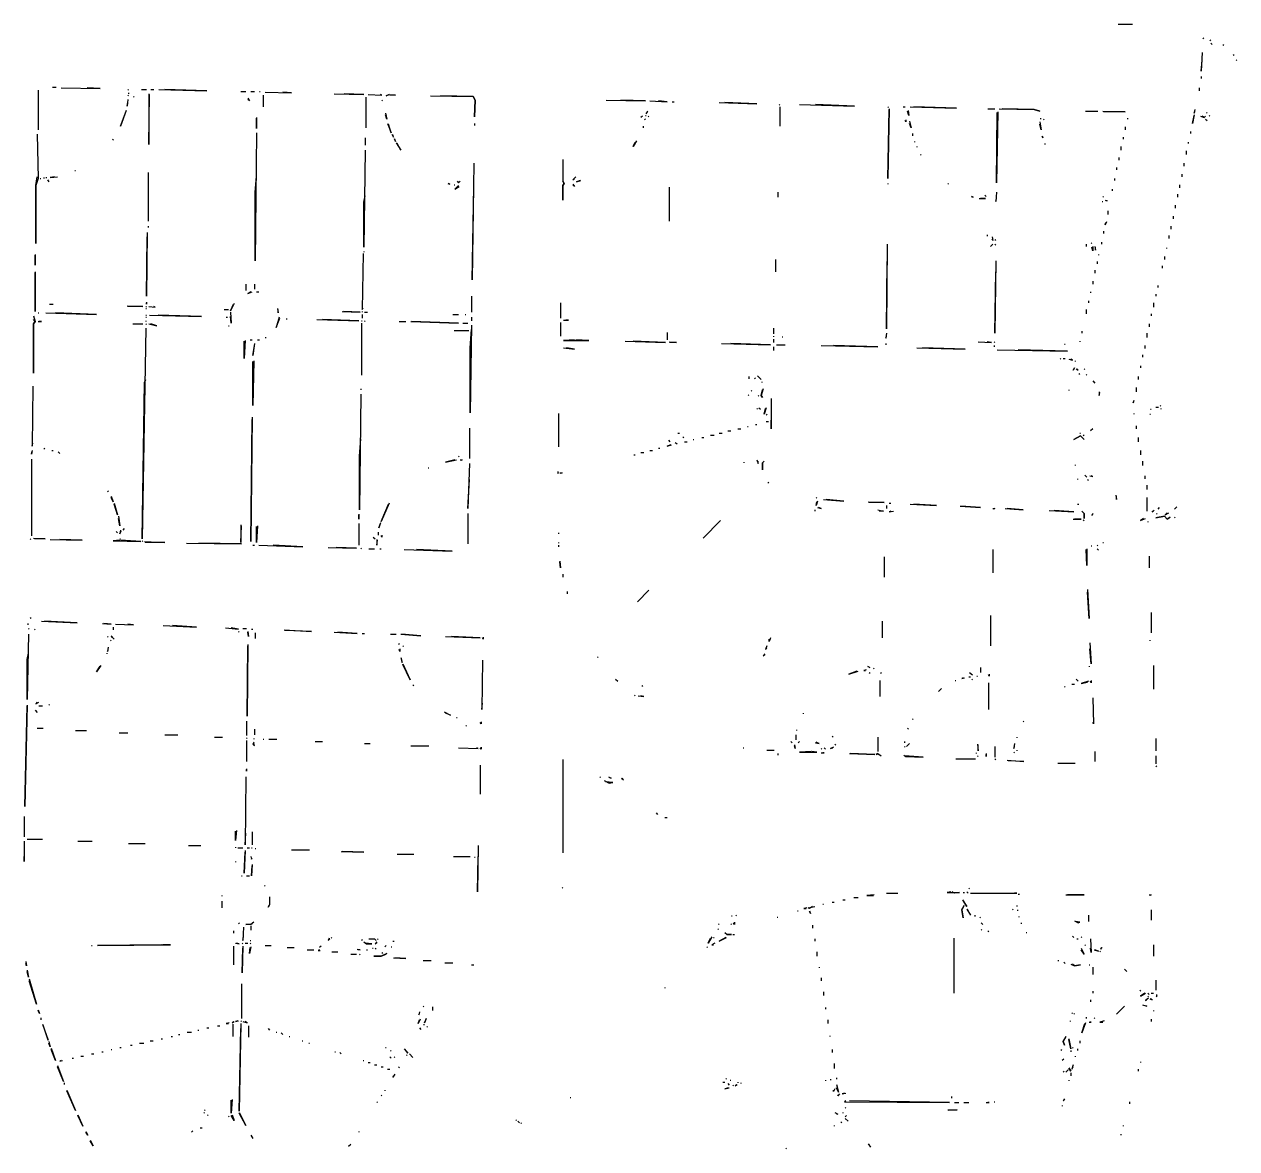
# Model space of a CAD drawing. Extents: x 1 to 1375, y -34 to 889.
# Drawn here: x 364.3 to 643.5, y 341.3 to 600.3 of the extents above; entities that cross this region are included whole.
import ezdxf

# ---------------------------------------------------------------- set-up
doc = ezdxf.new("R2010")
doc.units = 0
doc.layers.add('LINEWORK', color=4, linetype='CONTINUOUS')

msp = doc.modelspace()

# ---------------------------------------------------------------- linework, layer by layer
at = {"layer": 'LINEWORK'}
for points in [[(616.1667, 600.3333), (619.5, 600.3333)], [(635.6667, 597.1667), (635.8333, 597)], [(637.5, 596.6667), (637.3333, 596.5)], [(637.5, 596), (637.8333, 595.6667)], [(640.3333, 595.6667), (640.5, 595.5)], [(635.5, 593.8333), (635.3333, 589.5), (635.5, 592)], [(642.6667, 593.3333), (642.8333, 593.1667)], [(643.3333, 592.1667), (643.5, 592)], [(635.3333, 588.3333), (635.3333, 587.8333)], [(367.5, 585.1667), (367.5, 576)], [(370.8333, 585.8333), (371.6667, 585.8333)], [(372.8333, 585.6667), (381.8333, 585.5), (378.8333, 585.6667)], [(388.1667, 585.3333), (388.3333, 585.1667)], [(388.3333, 584), (388.1667, 583.8333)], [(388.3333, 584.5), (388.3333, 584.3333)], [(389.6667, 583.6667), (389.5, 583.5)], [(391.3333, 585.3333), (392.5, 585.3333)], [(393, 584.3333), (393, 572.6667), (393.1667, 584.1667)], [(393.5, 585.3333), (394.1667, 585.3333)], [(395.3333, 585.3333), (406.3333, 585), (396.6667, 585.3333)], [(414.1667, 584.8333), (415.3333, 584.8333)], [(416.5, 584.8333), (417.3333, 584.8333)], [(418.5, 584.8333), (418.6667, 584.8333)], [(419.3333, 584), (419.3333, 581.3333)], [(419.8333, 584.6667), (425.8333, 584.5), (423.8333, 584.6667)], [(435.6667, 584.3333), (442.5, 584.1667), (438, 584.3333)], [(443, 583.5), (443, 576.5)], [(443.5, 584.1667), (446.6667, 584), (446.3333, 584.1667)], [(448.3333, 584.1667), (447.6667, 583.8333), (448.3333, 584.1667), (449.8333, 584), (448.5, 584)], [(457.8333, 583.8333), (467.6667, 583.6667), (468.1667, 582.8333), (468, 579), (468.1667, 582.8333), (467.6667, 583.6667), (460.1667, 583.8333)], [(634.8333, 585.6667), (634.8333, 585)], [(388.1667, 583), (388, 581.5), (388.1667, 582.3333)], [(415.8333, 583.3333), (416.1667, 582.6667), (415.8333, 583)], [(446.8333, 582.8333), (446.6667, 582.6667)], [(498.3333, 582.8333), (507.3333, 582.6667), (501.6667, 582.8333)], [(508.3333, 582.6667), (512.3333, 582.5), (510.3333, 582.6667)], [(513.5, 582.5), (514, 582.5)], [(524.3333, 582.3333), (533, 582), (525.6667, 582.3333)], [(538.1667, 581.8333), (538.3333, 581.6667)], [(538.3333, 581.3333), (538.3333, 576.8333)], [(542.8333, 581.8333), (555.5, 581.5), (546.5, 581.8333)], [(563.1667, 581.3333), (563.3333, 581.1667)], [(563.5, 580.8333), (563.1667, 564.8333), (563.5, 580.6667)], [(566.6667, 581.3333), (567.1667, 581.3333)], [(568.3333, 581.3333), (579, 581), (569.1667, 581.3333)], [(586.1667, 580.8333), (587.8333, 580.8333)], [(588.8333, 580.8333), (596.8333, 580.6667), (598.1667, 580.3333), (596.8333, 580.6667), (589.5, 580.8333)], [(387.8333, 580.5), (386.5, 576.8333), (387.8333, 580.3333)], [(417.8333, 578.8333), (417.8333, 576.3333), (417.8333, 578.6667)], [(447.5, 579.8333), (447.8333, 578.5), (447.5, 579.5)], [(506.6667, 579.1667), (506.3333, 578.8333)], [(507.3333, 578.5), (507.1667, 578.3333)], [(507.3333, 579.3333), (507.5, 579.3333)], [(507.8333, 580.3333), (507.5, 579.6667), (507.8333, 580.1667)], [(508, 579.1667), (508.1667, 579)], [(567.3333, 578.3333), (567.3333, 577.8333), (567.1667, 578.1667)], [(567.8333, 580.5), (568, 579.3333), (567.6667, 580.3333)], [(568.1667, 578), (568.5, 576.5), (568.1667, 577.5)], [(588.5, 580.1667), (588.1667, 563.8333), (588.3333, 580)], [(598.3333, 578.6667), (598.3333, 578.5)], [(599, 578.5), (599.1667, 578.3333)], [(608.6667, 580.3333), (611.5, 580.3333)], [(612.6667, 580.3333), (617.8333, 580.1667), (612.8333, 580.1667)], [(618.3333, 578.6667), (618.3333, 578.5)], [(633.6667, 579.5), (633.3333, 577.5), (633.6667, 579.3333)], [(633.8333, 580.6667), (633.6667, 579.8333), (633.8333, 580.3333)], [(635.1667, 579.1667), (636, 578.8333), (636.3333, 579.1667), (636, 578.8333), (635.5, 579.1667)], [(636.3333, 578.5), (636.6667, 578.1667)], [(636.6667, 580), (636.5, 579.8333)], [(637.3333, 579.3333), (637.1667, 579.1667)], [(417.8333, 575.3333), (417.5, 545.8333), (417.5, 561.6667), (417.8333, 565.3333)], [(448, 577.5), (448.8333, 575.3333), (448.1667, 577.3333)], [(468, 577.5), (468, 577)], [(506.8333, 576.8333), (506.8333, 576.5)], [(568.8333, 575.1667), (568.8333, 574.6667)], [(598.1667, 577.8333), (598.5, 576), (598.1667, 577.3333)], [(617.8333, 576.6667), (617.8333, 576)], [(632.8333, 575.6667), (632.8333, 575.1667)], [(367.3333, 575), (367.5, 564.8333), (367, 563.1667), (367, 549.8333), (367, 563.1667), (367.3333, 565.1667)], [(384.8333, 573.8333), (384.6667, 573.6667)], [(442.8333, 574.1667), (442.8333, 572.5)], [(449, 575), (449.3333, 574.3333), (449.1667, 574.8333)], [(449.5, 574), (449.8333, 573.3333), (449.6667, 573.8333)], [(450, 573), (451, 571.3333), (450.1667, 572.8333)], [(505.3333, 573.5), (504.5, 572.1667), (505, 573.1667)], [(569.3333, 573.3333), (569.3333, 573.1667)], [(598.6667, 574.6667), (598.8333, 574.1667), (598.6667, 574.5)], [(599.3333, 572.8333), (599.3333, 572.6667)], [(617.3333, 574.3333), (617.3333, 573.8333)], [(632.3333, 573.1667), (632.3333, 572.8333)], [(442.8333, 571.3333), (442.5, 549), (442.5, 559.3333), (442.8333, 560.8333)], [(569.8333, 572.1667), (569.8333, 572)], [(570.6667, 570.3333), (570.8333, 570.1667)], [(616.3333, 569.6667), (616.3333, 569)], [(616.8333, 572.1667), (616.8333, 571.3333)], [(631.8333, 571.1667), (631.8333, 570.3333)], [(467.8333, 568.3333), (467.5, 541.5), (467.8333, 563)], [(488.3333, 569.1667), (488.3333, 564.1667), (488.6667, 563.6667), (488.3333, 563.1667), (488.3333, 559.8333), (488.3333, 563.1667), (488.6667, 563.6667), (488.3333, 564.1667)], [(615.8333, 567.3333), (615.8333, 566.8333)], [(631.3333, 568.3333), (631.3333, 567.6667)], [(368, 564.8333), (368.1667, 564.8333)], [(368.8333, 565), (368.8333, 564.8333)], [(369.3333, 565), (369.5, 565)], [(369.6667, 564.5), (370, 564), (369.8333, 564.3333)], [(371.3333, 565.1667), (370.3333, 565), (372, 565.1667)], [(376, 566.6667), (376.1667, 566.6667)], [(392.8333, 566.1667), (392.8333, 555)], [(464, 564.1667), (464.3333, 563.8333), (464.6667, 564.1667), (464.3333, 563.8333)], [(491.3333, 565.1667), (490.6667, 564.5), (491, 564.8333)], [(492.3333, 564.3333), (491.5, 564), (492.5, 564.3333)], [(615.3333, 564.8333), (615.3333, 564.3333)], [(630.8333, 565.8333), (630.8333, 565.1667)], [(461.8333, 563.6667), (462.3333, 563.5), (462, 563.6667)], [(463.3333, 563.3333), (463.5, 563.3333)], [(464.3333, 563.1667), (463.5, 562.3333), (464.5, 563)], [(490.6667, 563.5), (491, 563), (490.6667, 563.3333)], [(512.8333, 562.8333), (512.8333, 555)], [(537.8333, 561.6667), (537.8333, 560.5)], [(563.1667, 563.6667), (563.1667, 563.5)], [(577, 563.6667), (577.1667, 563.5)], [(588.1667, 561.6667), (588, 559.5), (588.1667, 560.1667)], [(614.8333, 562.3333), (614.8333, 562)], [(629.8333, 561.1667), (629.8333, 560.5)], [(630.3333, 563.3333), (630.3333, 562.6667)], [(582.3333, 560.6667), (582.8333, 560.5), (582.5, 560.6667)], [(584.1667, 560.1667), (585.6667, 560.1667), (584.5, 560.1667)], [(585.5, 561), (585.8333, 560.6667)], [(612.5, 559.5), (612.6667, 559.5)], [(612.6667, 560.6667), (612.8333, 560.5)], [(613.1667, 559.8333), (613.6667, 559.6667), (613.3333, 559.6667)], [(629.3333, 558.6667), (629.3333, 558)], [(613.8333, 557.3333), (613.8333, 556.5)], [(628.8333, 556.1667), (628.8333, 555.5)], [(392.8333, 553.8333), (392.8333, 553.5)], [(613.5, 554.8333), (613.1667, 554.1667), (613.3333, 554.6667)], [(628.3333, 553.8333), (628.3333, 553.1667)], [(392.6667, 552.3333), (392.5, 537.6667), (392.6667, 551.3333)], [(586, 551.8333), (586, 551.5)], [(587.1667, 551.3333), (587.3333, 550.5), (587.1667, 550.8333)], [(588, 550.6667), (587.8333, 550.5)], [(610, 550), (610.1667, 549.8333)], [(612.3333, 550.1667), (612.3333, 549.6667)], [(612.8333, 552.6667), (612.8333, 552.1667)], [(627.8333, 551.6667), (627.8333, 551)], [(366.8333, 547.3333), (366.8333, 544.8333), (366.8333, 547.1667)], [(442.3333, 547.5), (442.1667, 534.6667), (442.3333, 535)], [(442.5, 548), (442.5, 547.8333)], [(563, 549.6667), (562.8333, 530.1667), (563, 545.6667)], [(587.3333, 549.6667), (586.8333, 549.1667)], [(587.8333, 549.6667), (588, 549.5)], [(608.8333, 549.6667), (608.8333, 549.1667)], [(610.3333, 549.1667), (610.3333, 548.1667), (610.1667, 549)], [(610.8333, 549.1667), (611, 548.3333), (611, 549)], [(611.6667, 547.3333), (611.6667, 547.1667)], [(627.3333, 548.8333), (627.3333, 548.6667)], [(537.3333, 546.1667), (537.3333, 543.3333)], [(588, 545.8333), (587.8333, 529.1667), (588, 543.3333)], [(611.3333, 545.6667), (611.3333, 545.1667)], [(626.3333, 544.6667), (626.3333, 544.1667)], [(626.8333, 546.8333), (626.8333, 546.1667)], [(366.8333, 543.3333), (366.8333, 534.1667), (366.8333, 543.1667)], [(610.8333, 543.6667), (610.8333, 543)], [(415.3333, 540.5), (415.3333, 539)], [(417.3333, 540.5), (417.3333, 539.3333)], [(610.3333, 541.1667), (610.3333, 540.5)], [(625.3333, 540.1667), (625.3333, 539.6667)], [(392.5, 536.3333), (392.5, 535.8333), (392.5, 536.1667)], [(416.5, 538.6667), (415.8333, 538.3333), (416.8333, 538.6667)], [(417.8333, 538.6667), (418.3333, 538.6667)], [(467.3333, 537.6667), (467.3333, 534)], [(487.8333, 536.1667), (487.8333, 532.6667)], [(609.3333, 536.6667), (609.3333, 536.1667)], [(609.8333, 538.6667), (609.8333, 538.5)], [(624.3333, 536.1667), (624.3333, 535.1667)], [(624.8333, 538.1667), (624.8333, 537.6667)], [(367.5, 533.8333), (367.6667, 533.8333)], [(369.3333, 533.8333), (381, 533.5), (371.5, 533.8333)], [(370.1667, 535.8333), (371, 535.8333)], [(388, 535.5), (391.6667, 535.3333), (388.1667, 535.3333)], [(392.3333, 535.3333), (392.5, 535.1667)], [(392.3333, 534.8333), (392.5, 534.8333)], [(392.3333, 533.3333), (392.5, 533.3333)], [(393, 535.3333), (394.5, 535.1667), (394.1667, 535.3333)], [(393.1667, 533.3333), (405.1667, 533), (395.1667, 533.3333)], [(410.3333, 534.6667), (411.3333, 534.6667)], [(412.6667, 536), (411.8333, 534.3333), (412.5, 535.8333)], [(411.8333, 534), (412, 531.5), (411.8333, 533)], [(422.6667, 534.8333), (422.8333, 533.8333), (422.8333, 534.6667)], [(437.5, 534.1667), (441.6667, 534), (437.8333, 534.1667)], [(442.1667, 534.1667), (442.1667, 534)], [(442.1667, 533.5), (442.1667, 532.6667)], [(442.6667, 534), (443.3333, 534)], [(463, 533.5), (464.3333, 533.5)], [(465.8333, 533.5), (466, 533.5)], [(608.8333, 534.6667), (608.8333, 533.6667)], [(623.8333, 533.6667), (623.8333, 533.1667)], [(366.5, 533.1667), (366.8333, 531.8333), (366.5, 531.3333), (366.5, 520), (366.5, 531.3333), (366.8333, 531.8333), (366.5, 532.3333)], [(367.5, 531.8333), (368.3333, 531.8333), (367.6667, 531.8333)], [(389.3333, 531.3333), (391.6667, 531.3333)], [(392.3333, 532.8333), (392.5, 532.8333)], [(392.3333, 532), (392.3333, 531.8333)], [(392.3333, 531.3333), (392.5, 531.1667)], [(393, 531.3333), (394.8333, 530.8333), (393.5, 531.3333)], [(410.8333, 532.8333), (411.1667, 532.8333)], [(411.3333, 530.8333), (411.5, 530.8333)], [(423, 532.8333), (422.3333, 530.5), (423.1667, 532.6667)], [(424.6667, 532.5), (424.8333, 532.5)], [(431.6667, 532.3333), (441.3333, 532), (433, 532.3333)], [(442, 532), (442.1667, 532)], [(442, 531.5), (442, 519.5)], [(442.8333, 532), (442.6667, 531.8333)], [(450.6667, 531.8333), (452.1667, 531.8333)], [(453.3333, 531.8333), (464.3333, 531.5), (453.5, 531.8333)], [(465.3333, 531.5), (466.5, 531.5)], [(467.3333, 531), (467, 510.8333), (467, 525.8333), (467.3333, 530)], [(467.3333, 532.8333), (467.3333, 532)], [(487.8333, 531.6667), (487.8333, 528.5)], [(488.5, 532.1667), (489.6667, 532.1667), (489, 532.1667)], [(623.3333, 531.3333), (623.3333, 530.6667)], [(392.3333, 530.3333), (391.5, 481.8333), (392, 517.8333), (392.3333, 518.5)], [(416.3333, 527.6667), (416.8333, 527.6667)], [(418, 527.6667), (418.5, 527.6667)], [(419.8333, 528.1667), (420, 528.1667)], [(463.3333, 529.8333), (466.6667, 529.8333)], [(491, 527.6667), (488.5, 527.5), (494.3333, 527.5), (491.3333, 527.6667)], [(512.3333, 529.3333), (512.3333, 527.6667)], [(536.8333, 530.3333), (536.8333, 529)], [(536.8333, 528.5), (536.8333, 528.3333)], [(536.8333, 527.8333), (536.8333, 527)], [(538.8333, 528.3333), (539, 528.3333)], [(562.8333, 529.1667), (562.6667, 528), (562.8333, 528.5)], [(607.8333, 529.6667), (607.8333, 529.1667)], [(622.8333, 529.1667), (622.8333, 528.1667)], [(415.1667, 527.5), (415, 523.3333), (415, 527.3333)], [(417.3333, 526.8333), (417, 524), (417.3333, 526.3333)], [(488.5, 525.8333), (491, 525.5), (489.1667, 525.8333)], [(502.6667, 527.3333), (512, 527), (504.5, 527.3333)], [(512.8333, 527.1667), (514.5, 527), (513, 527)], [(524.8333, 526.8333), (536.1667, 526.5), (527, 526.8333)], [(536.8333, 526), (536.8333, 525.1667)], [(537.5, 526.5), (539.5, 526.5)], [(547.8333, 526.3333), (560.8333, 526), (550.6667, 526.3333)], [(562.6667, 526.8333), (562.6667, 526.5)], [(569.8333, 525.8333), (581, 525.5), (571.1667, 525.8333)], [(584, 527.1667), (587, 527), (586, 527.1667)], [(587.6667, 527.1667), (587.8333, 527)], [(587.6667, 526.3333), (587.6667, 526)], [(588.3333, 525.3333), (604.5, 525), (593.1667, 525.3333)], [(603.8333, 526.6667), (604, 526.6667)], [(607.3333, 527.3333), (607.3333, 527.1667)], [(622.3333, 526.3333), (622.3333, 525.6667)], [(417.1667, 522.8333), (417, 512.5), (417, 522.6667)], [(602.8333, 523.3333), (603, 523.1667)], [(603.5, 523.3333), (604, 523.3333)], [(604.8333, 523.1667), (605.6667, 523), (605.3333, 523.1667)], [(606.3333, 522.8333), (606.3333, 522.6667)], [(621.8333, 524.1667), (621.8333, 523.6667)], [(533.1667, 519.3333), (534, 518.5)], [(606.1667, 521.1667), (605.8333, 520.6667), (606, 521)], [(606.5, 521), (607, 520.6667), (606.6667, 521)], [(607.3333, 519.8333), (607.1667, 519.6667)], [(608.3333, 521), (608.5, 520.8333)], [(608.8333, 519.6667), (609, 519.5)], [(621.3333, 521.6667), (621.3333, 521.1667)], [(366.3333, 517), (366.1667, 503.1667), (366.3333, 503.8333)], [(531.1667, 519.1667), (531.1667, 518.6667)], [(532.6667, 518.8333), (532.5, 518.6667)], [(534.1667, 518), (534.1667, 517.8333)], [(610.3333, 518.1667), (610.8333, 517.6667)], [(620.3333, 516.6667), (620.3333, 515.6667)], [(620.8333, 519.1667), (620.8333, 518.5)], [(441.8333, 515.1667), (441.5, 488.5), (441.5, 500.8333), (441.8333, 504.8333)], [(441.8333, 516.3333), (441.8333, 516.1667)], [(531.1667, 515), (531, 514.8333)], [(531.8333, 516), (531.6667, 515.8333)], [(533.3333, 514.8333), (533.5, 514.6667)], [(534.5, 516.3333), (534, 514.8333), (534.3333, 514.3333), (534, 514.8333), (534.3333, 516.1667)], [(536.3333, 514.1667), (536.3333, 507.1667), (536.3333, 509.1667)], [(604.8333, 516.1667), (604.8333, 516)], [(611.8333, 515.6667), (611.8333, 514.8333), (612, 515.5)], [(533.1667, 511.8333), (533, 511.6667)], [(533.5, 512), (533.8333, 511.6667)], [(535.1667, 512), (534.6667, 510.5), (535, 511.8333)], [(619.8333, 513.6667), (619.6667, 513.1667), (619.8333, 513.5)], [(623.6667, 511.6667), (623.8333, 511.6667)], [(624.8333, 512.1667), (625.5, 512.1667)], [(626, 512.5), (625.8333, 512.3333)], [(626, 511.8333), (626, 511.6667)], [(416.8333, 509.8333), (416.5, 481.1667), (416.8333, 509.3333)], [(487.3333, 510.6667), (487.3333, 503)], [(532.6667, 508.1667), (533, 508.1667)], [(535.1667, 510.5), (535.3333, 510.3333)], [(535.1667, 508.8333), (535.6667, 508.8333)], [(619.8333, 510.6667), (619.8333, 510.5)], [(623.5, 510.5), (623.6667, 510.5)], [(466.8333, 507.3333), (466.8333, 500.3333)], [(514.8333, 506.1667), (515.1667, 506.1667)], [(516, 505.3333), (516.1667, 505.1667)], [(522.3333, 505.6667), (523.1667, 505.6667)], [(524.3333, 506.1667), (525, 506.1667)], [(526.3333, 506.6667), (527, 506.6667)], [(528.6667, 507.1667), (529.3333, 507.1667)], [(530.8333, 507.6667), (531, 507.6667)], [(607.5, 505.5), (606, 504.6667), (607.5, 505.5), (608.3333, 504.6667)], [(607.3333, 506.1667), (607.5, 506.1667)], [(608.3333, 505.6667), (608.1667, 505.5)], [(610.3333, 507.1667), (609.8333, 506.6667)], [(620.3333, 507.8333), (620.3333, 507.1667)], [(368.8333, 502.6667), (369, 502.5)], [(510.3333, 502.6667), (510.6667, 502.6667)], [(513.1667, 503.5), (512.3333, 503.1667), (513.3333, 503.5)], [(512.6667, 504.5), (513, 504.1667)], [(514.1667, 504), (514.6667, 503.6667), (514.3333, 503.8333)], [(516.3333, 504.1667), (517, 504.1667)], [(518.3333, 504.6667), (518.5, 504.6667)], [(520.3333, 505.1667), (520.8333, 505.1667)], [(620.8333, 505.1667), (620.8333, 504.1667)], [(366.1667, 502.1667), (366, 501.3333), (366.1667, 502)], [(366, 500.1667), (366, 482.5)], [(370.6667, 502.1667), (371, 502.1667)], [(372.1667, 501.8333), (372.5, 501.5)], [(463.5, 500), (461.3333, 499.5), (463.8333, 500)], [(464.3333, 500.8333), (464.5, 500.6667)], [(464.6667, 500), (465.1667, 500), (464.8333, 499.8333)], [(504.6667, 501.1667), (505, 501.1667)], [(506.3333, 501.6667), (507, 501.6667)], [(508.3333, 502.1667), (509, 502.1667)], [(533, 500), (533.3333, 499.1667), (533.3333, 499.6667)], [(621.3333, 502.1667), (621.3333, 501.1667)], [(457.3333, 498.1667), (457.5, 498.1667)], [(466.8333, 499.1667), (466.5, 488.8333), (466.8333, 495.5)], [(487.1667, 497.3333), (487.1667, 496.8333), (487.3333, 497.1667)], [(487.6667, 497), (488.1667, 497), (487.8333, 496.8333)], [(530, 499.5), (530, 499.3333)], [(534.6667, 499.6667), (534.3333, 499.3333), (534.3333, 497.6667), (534.3333, 499.3333)], [(606.3333, 498.8333), (606.3333, 498.6667)], [(621.8333, 499.6667), (621.8333, 498.6667)], [(535.5, 494.8333), (535.6667, 494.6667)], [(606.8333, 495.6667), (606.8333, 495.5)], [(608.5, 496.5), (609, 496)], [(609.1667, 495.5), (609.3333, 495.3333)], [(609.6667, 496.3333), (610.3333, 496.1667), (610, 496.3333)], [(622.3333, 496.3333), (622.3333, 495.6667)], [(622.8333, 494.1667), (622.8333, 493.1667)], [(383.5, 492.8333), (383.6667, 492.6667)], [(384.3333, 491.6667), (384.8333, 490.3333), (384.3333, 491.3333)], [(615.6667, 491.8333), (615.8333, 490.8333), (615.8333, 491.6667)], [(385, 490), (385.8333, 487.3333), (385, 489.8333)], [(448.3333, 490), (446.5, 485.8333), (448.1667, 489.8333)], [(546.6667, 491.3333), (546.8333, 491.1667)], [(547, 490.5), (546.6667, 489.5), (546.8333, 490.3333)], [(547, 489), (547.8333, 488.8333), (547.1667, 489)], [(548.3333, 490.8333), (553, 490.5), (549, 490.8333)], [(558.6667, 490.3333), (562.3333, 490.1667), (558.8333, 490.1667)], [(562.8333, 489.5), (562.8333, 488.8333)], [(563.5, 490), (563.8333, 490)], [(568.3333, 489.8333), (574.3333, 489.5), (569.1667, 489.8333)], [(579.8333, 489.3333), (584.5, 489), (580, 489.3333)], [(587.3333, 488.8333), (587.8333, 488.8333), (587.5, 488.6667)], [(590.1667, 488.8333), (594.3333, 488.5), (590.6667, 488.8333)], [(606.8333, 489.8333), (607.1667, 489.8333)], [(622.8333, 491.3333), (622.8333, 488.1667)], [(625.6667, 489), (625.3333, 488.6667)], [(629.6667, 489.1667), (629.1667, 488.6667)], [(386, 487), (386.3333, 484.8333), (386, 486.5)], [(441.3333, 487.5), (441.3333, 486.3333), (441.3333, 487.3333)], [(466.5, 487.6667), (466.5, 480.6667)], [(524.6667, 486), (520.6667, 482)], [(546.3333, 488.5), (546.3333, 488.1667)], [(560.8333, 488.5), (562.1667, 488.1667), (561.1667, 488.1667)], [(563.8333, 488.1667), (563.5, 488), (564.5, 488.1667)], [(600.3333, 488.3333), (606, 488), (601.5, 488.3333)], [(605.8333, 486.3333), (607.6667, 486.3333), (606.1667, 486.3333)], [(607.8333, 488.1667), (608.3333, 487.6667), (608.3333, 486.5), (608.3333, 487.6667)], [(608.1667, 486.1667), (608.3333, 486)], [(610.3333, 487.6667), (610.1667, 487.1667), (610.3333, 487.5)], [(622, 486.5), (621.3333, 486), (622.5, 486.5)], [(623, 485.8333), (623, 485.6667)], [(624.5, 488.3333), (624, 488), (624.3333, 488.1667)], [(626.8333, 487), (624.8333, 486.6667), (626.8333, 487), (627.5, 486.3333), (628.1667, 486.8333), (627.5, 486.3333)], [(625.1667, 487.6667), (625, 487.5)], [(627.5, 487.8333), (627, 487.3333), (627.8333, 487.8333)], [(629.1667, 486.8333), (629.3333, 486.6667)], [(385.5, 483.5), (385.8333, 483.1667)], [(386.5, 483.8333), (386.3333, 483), (386.6667, 483.6667)], [(387.3333, 484.1667), (387, 483.8333)], [(414.1667, 485), (414.1667, 481), (414.3333, 484.8333)], [(418, 484.8333), (417.8333, 481), (417.8333, 484.6667)], [(441.3333, 485.3333), (441.3333, 480.3333)], [(445.8333, 483.3333), (445.8333, 482.6667)], [(446.3333, 485.5), (446, 484.3333), (446.3333, 485.3333)], [(487.3333, 483.1667), (487.3333, 483)], [(365.8333, 481.8333), (365.6667, 481.6667)], [(366.5, 482), (369.1667, 481.8333), (366.6667, 481.8333)], [(370.3333, 481.6667), (377.6667, 481.5), (372.5, 481.6667)], [(386.3333, 481.5), (384.8333, 481.3333), (391.1667, 481.1667), (386.5, 481.5)], [(386.3333, 481.8333), (386.5, 481.8333)], [(391.5, 481.3333), (391.6667, 481.1667)], [(392, 481.1667), (396.6667, 481), (392.1667, 481)], [(401.6667, 480.8333), (414.3333, 480.6667), (404.5, 480.8333)], [(417, 480.3333), (417.3333, 480.3333)], [(418.3333, 480.3333), (428.5, 480), (421.6667, 480.3333)], [(444.6667, 482.1667), (445.1667, 481.8333), (444.8333, 482)], [(445.5, 481.6667), (445.5, 480.3333), (445.6667, 481.5)], [(446.6667, 482.6667), (446.6667, 482.1667), (446.5, 482.5)], [(487.3333, 481), (487.3333, 480.8333)], [(487.3333, 480.3333), (487.3333, 480)], [(611.5, 480.3333), (611.3333, 480.1667)], [(612.6667, 481), (612.8333, 481)], [(434.3333, 479.8333), (440.8333, 479.6667), (436.1667, 479.8333)], [(441.8333, 479.6667), (442, 479.5)], [(443.6667, 479.5), (445, 479.5)], [(446.1667, 479.5), (446.5, 479.5)], [(451.8333, 479.3333), (462.8333, 479), (454.6667, 479.3333)], [(562.3333, 477.6667), (562.3333, 473)], [(587.3333, 479.3333), (587.3333, 474)], [(609, 479.5), (609, 475.6667), (608.8333, 479.3333)], [(610, 480.1667), (610.1667, 480.1667)], [(611.3333, 479.5), (611.6667, 479.1667)], [(623.3333, 477.8333), (623.3333, 475.1667)], [(487.6667, 476.6667), (487.8333, 475.1667), (487.6667, 476.5)], [(488.3333, 473.6667), (488.3333, 473)], [(489.3333, 469.6667), (489.3333, 469.1667)], [(508.1667, 470), (505.5, 467.3333)], [(609.1667, 470.1667), (609.5, 463.5), (609.1667, 469.5)], [(365.6667, 463.6667), (365.8333, 463.5)], [(586.8333, 464.1667), (586.8333, 457.1667)], [(623.8333, 464.8333), (623.8333, 460.1667)], [(365.1667, 462.3333), (365.1667, 462)], [(365.3333, 461.1667), (365.5, 461)], [(366.6667, 461), (366.8333, 460.8333)], [(368.3333, 462.8333), (376.5, 462.5), (369, 462.8333)], [(382.3333, 462.3333), (384.3333, 462.1667), (382.6667, 462.3333)], [(384.8333, 461.5), (384.8333, 460.8333)], [(385.3333, 462.1667), (389.5, 462), (388.1667, 462.1667)], [(396.3333, 461.8333), (404, 461.5), (398.5, 461.8333)], [(410.6667, 461.3333), (413.6667, 461), (412, 461.3333)], [(414.6667, 461.1667), (415.5, 461.1667)], [(416.6667, 461), (417, 461)], [(424.1667, 460.8333), (430.5, 460.5), (424.3333, 460.6667)], [(561.8333, 462.8333), (561.8333, 459)], [(365.3333, 459.8333), (365, 444.8333), (365, 454), (365.3333, 455.5)], [(383.6667, 459.3333), (383.5, 459.1667)], [(384.3333, 458.5), (384.1667, 458.3333)], [(384.3333, 459.5), (385, 458.6667), (384.3333, 459.3333)], [(413.6667, 460.5), (413.8333, 460.3333)], [(415.8333, 460.5), (416, 459.3333), (415.8333, 460.3333)], [(417.5, 460.1667), (417.5, 458.8333)], [(435.6667, 460.3333), (441, 460), (436.5, 460.3333)], [(442.1667, 460), (442.6667, 460)], [(448.6667, 459.8333), (450, 459.8333)], [(451, 459.8333), (455.6667, 459.5), (451.1667, 459.8333)], [(461.3333, 459.3333), (469.3333, 459), (462.6667, 459.3333)], [(470, 459.1667), (470, 458.6667), (469.8333, 459)], [(536.1667, 459), (535.8333, 458.1667), (535.8333, 458.6667)], [(623.5, 458.5), (623.5, 458.3333)], [(383.3333, 455.5), (383.3333, 455.3333)], [(383.6667, 456.8333), (383.5, 455.8333), (383.6667, 456.1667)], [(415.8333, 457.5), (415.6667, 441), (415.8333, 457.1667)], [(450.5, 457.6667), (450.6667, 457.5)], [(450.8333, 456.5), (450.8333, 455.8333), (450.6667, 456.3333)], [(451.6667, 457.1667), (451.5, 457)], [(534.8333, 455.3333), (534.5, 454.8333), (534.8333, 455.1667)], [(535.3333, 457.1667), (535, 456.3333), (535.3333, 456.6667)], [(609.6667, 457.8333), (610, 453), (609.6667, 456.5)], [(382, 452.6667), (381, 451.1667), (381.8333, 452.5)], [(451, 454.5), (451.3333, 453.3333), (451.1667, 454.3333)], [(451.5, 453), (453.1667, 449.3333), (451.5, 452.8333)], [(469.8333, 453.8333), (469.6667, 442.5), (469.8333, 444)], [(496.3333, 454.6667), (496.5, 454.5)], [(558.5, 452.5), (559, 452.1667), (558.6667, 452.3333)], [(609.5, 452.5), (609.5, 452.3333)], [(624.3333, 452.6667), (624.3333, 447.1667)], [(500.5, 449.5), (501, 449)], [(556, 451.3333), (554.1667, 450.6667), (556.3333, 451.3333)], [(558.1667, 451.6667), (557.6667, 451.5), (558, 451.5)], [(559, 451), (558.8333, 450.8333)], [(560, 452), (559.8333, 451.8333)], [(561.5, 451), (561.6667, 450.8333)], [(580.5, 449.8333), (580.1667, 449.6667), (580.8333, 449.8333)], [(581.8333, 450), (582.1667, 450)], [(582, 451), (582.6667, 450.5), (582.3333, 450.6667)], [(582.6667, 449.5), (582.5, 449.3333)], [(583.6667, 450.1667), (583.8333, 450.1667)], [(584.5, 452.1667), (584.5, 451)], [(586.5, 450.6667), (586.5, 450.1667), (586.3333, 450.5)], [(606.5, 449.5), (607, 449)], [(453.8333, 448.1667), (454, 448)], [(506.5, 448), (506.6667, 447.8333)], [(561.3333, 449.1667), (561.3333, 445.5)], [(575.5, 447.3333), (574.8333, 446.6667)], [(578.6667, 449.1667), (578.8333, 449.1667)], [(586.3333, 448.6667), (586.3333, 442.5)], [(604, 447.8333), (603.8333, 447.6667)], [(605.5, 448.3333), (606.1667, 448.3333)], [(609.3333, 449), (607.6667, 448.5), (609.1667, 448.8333)], [(610, 449.1667), (610, 448.6667), (609.8333, 449)], [(367.3333, 444.1667), (367, 443.8333), (367.6667, 444.1667)], [(504.8333, 445.8333), (505, 445.6667)], [(505.6667, 445.6667), (507, 445.5), (506.3333, 445.6667)], [(610.3333, 445.1667), (610.5, 439.1667), (610.3333, 439.5)], [(365, 443.5), (364.5, 420.1667), (365, 443.3333)], [(366.8333, 442.3333), (367.3333, 441.8333)], [(367.6667, 443.3333), (368.5, 443.3333)], [(370.1667, 443.6667), (370, 443.5)], [(461, 442), (462.5, 441.1667), (461.3333, 441.6667)], [(543.6667, 441.6667), (543.6667, 441.5)], [(415.5, 439.8333), (415.5, 436.5)], [(463.8333, 440.6667), (464, 440.6667)], [(466.1667, 438.8333), (466, 438.6667)], [(469.5, 439.6667), (469.5, 439.1667), (469.3333, 439.5)], [(569, 440.3333), (568.8333, 440.1667)], [(594.5, 439.8333), (594.3333, 439.6667)], [(367.3333, 438.1667), (368.6667, 438.1667)], [(376.1667, 437.6667), (378.6667, 437.6667)], [(386.1667, 437.1667), (388.1667, 437.1667)], [(396.6667, 436.6667), (399.6667, 436.6667)], [(408.1667, 436.1667), (410, 436.1667)], [(415.5, 436), (415.6667, 435.8333)], [(417.1667, 435.8333), (417.1667, 435.6667)], [(417.3333, 438), (417.3333, 436.6667)], [(419.3333, 435.6667), (419.5, 435.6667)], [(420.6667, 435.6667), (422.5, 435.6667)], [(542, 436.6667), (542, 435.5)], [(542.1667, 437.8333), (542.1667, 437.6667)], [(550.5, 436.3333), (550.3333, 436.1667)], [(560.8333, 436.1667), (560.8333, 432.8333)], [(567.8333, 438.1667), (567.6667, 438)], [(592.8333, 436.1667), (592.8333, 436)], [(624.8333, 435.8333), (624.8333, 433)], [(415.5, 435.3333), (415.5, 430.5)], [(417.1667, 435), (417, 434.5), (417.3333, 434.1667), (417.1667, 434.6667)], [(431.3333, 435.1667), (433, 435.1667)], [(442.6667, 434.6667), (444, 434.6667)], [(453.3333, 434.1667), (457.5, 434.1667)], [(464.3333, 433.6667), (468.8333, 433.5), (468.5, 433.6667)], [(469.5, 433.8333), (469.5, 433.3333), (469.3333, 433.6667)], [(529.8333, 433.6667), (530, 433.6667)], [(535.3333, 433.1667), (537, 433.1667)], [(540.8333, 435.1667), (541.1667, 434.8333)], [(541.6667, 434.3333), (541.8333, 433.5), (541.6667, 434.1667)], [(542.8333, 435.1667), (542.5, 434.8333)], [(545.5, 432.8333), (542.8333, 432.6667), (546.8333, 432.6667), (545.6667, 432.8333)], [(546.8333, 435), (546.5, 434.8333), (547.3333, 434.6667), (547, 434.8333)], [(548, 433.5), (547.8333, 433.3333)], [(548.5, 433.6667), (548.8333, 433.3333)], [(550.6667, 433.8333), (550, 433.5), (550.5, 433.6667)], [(551, 434.5), (551.1667, 434.3333)], [(567, 435.1667), (567, 434.8333)], [(567, 434), (567.1667, 433.8333)], [(568.1667, 434.6667), (567.5, 434)], [(583.8333, 434.5), (584, 433), (584, 434.3333)], [(587.8333, 434), (587.8333, 431.5)], [(592.3333, 434.6667), (592.1667, 433.5), (592.3333, 434.1667)], [(592.8333, 433.1667), (592.8333, 433)], [(610.8333, 432.8333), (610.8333, 430.5)], [(488.3333, 431), (488.3333, 409.5)], [(537.8333, 432.3333), (537.8333, 432)], [(547.8333, 432.5), (548.5, 432.5), (548.1667, 432.5)], [(554.3333, 432.3333), (560.1667, 432.1667), (554.5, 432.3333)], [(560.8333, 432.3333), (560.5, 432.1667), (560.8333, 432.3333), (561.6667, 431.8333), (561, 432.1667)], [(566.8333, 432), (567.3333, 431.6667), (571.3333, 431.5), (567, 431.8333)], [(578.8333, 431.1667), (583.3333, 431.1667)], [(583.5, 432.5), (583.5, 432.3333)], [(584, 431.8333), (583.8333, 431.6667)], [(585.8333, 432.3333), (585.8333, 431.6667), (585.8333, 432.1667)], [(587.8333, 431.1667), (588, 431)], [(590.6667, 430.8333), (594.5, 430.5), (590.8333, 430.6667)], [(592.3333, 432.6667), (592.1667, 432.5)], [(602.3333, 430.1667), (606.3333, 430.1667)], [(624.8333, 431.8333), (624.8333, 430)], [(415.5, 428.8333), (415.5, 428.3333), (415.5, 428.6667)], [(469.3333, 429.6667), (469.3333, 423)], [(624.8333, 429.5), (625, 429.3333)], [(415.3333, 427), (415.1667, 411.3333), (415.3333, 414)], [(496.8333, 427), (497, 426.8333)], [(497.8333, 426.1667), (499, 425.5), (499.8333, 425.6667), (498.1667, 425.8333)], [(498.8333, 427), (499.5, 426.6667), (499.1667, 426.6667)], [(501.8333, 426.6667), (502.3333, 426.3333), (502, 426.6667)], [(364.3333, 417.8333), (364.3333, 413.1667)], [(509.8333, 418.6667), (510.1667, 418.3333)], [(511.8333, 417.6667), (512.3333, 417.6667)], [(413.1667, 414.6667), (413, 412.3333), (413, 414.5)], [(416.8333, 414.3333), (416.8333, 411.3333)], [(364.3333, 412.1667), (364.3333, 407.5), (364.3333, 408.6667)], [(365, 412.6667), (368.5, 412.6667)], [(376.6667, 412.1667), (380, 412.1667)], [(388.3333, 411.6667), (392.1667, 411.6667)], [(402.1667, 411.1667), (405, 411.1667)], [(413, 410.8333), (413, 410.6667)], [(413.5, 410.6667), (414.6667, 410.6667)], [(415.6667, 410.6667), (416.1667, 410.6667)], [(416.6667, 410.6667), (416.8333, 410.6667)], [(417.5, 410.5), (417.6667, 410.5)], [(468.8333, 411.1667), (468.6667, 400.5), (468.8333, 408.6667)], [(415.1667, 410), (415, 404.8333), (415.1667, 409.6667)], [(416.5, 408.6667), (416.6667, 408), (416.8333, 408.3333)], [(425.8333, 410.1667), (430, 410.1667)], [(437.3333, 409.8333), (442.5, 409.6667), (437.5, 409.8333)], [(450.1667, 409.1667), (454, 409.1667)], [(463.1667, 408.6667), (467, 408.6667)], [(468, 408.5), (468.1667, 408.5)], [(413, 407.5), (413, 407.3333)], [(416.8333, 406.8333), (416.6667, 404.1667), (416.8333, 406.5)], [(414.3333, 404.1667), (414.5, 404.1667)], [(415.5, 404.1667), (416.1667, 404.1667)], [(409.8333, 399.6667), (409.8333, 399.5)], [(419.6667, 402), (419.8333, 401.8333)], [(420.8333, 399.3333), (420.8333, 397.5), (420.5, 397), (420.8333, 397.5)], [(488.1667, 401.5), (488.3333, 401.3333)], [(560, 399.8333), (558.3333, 399.6667), (559.8333, 399.6667)], [(562.8333, 400.1667), (565.5, 400.1667)], [(577.6667, 400.5), (576.8333, 400.3333), (579.6667, 400.3333), (578.5, 400.1667), (578, 400.5)], [(580.5, 400.3333), (580.8333, 400.3333)], [(581.3333, 400.5), (581.6667, 400.1667)], [(582, 401.3333), (581.8333, 401.1667)], [(582.1667, 400.1667), (592.8333, 400.1667), (592.3333, 400.1667)], [(593.1667, 400), (593.5, 400)], [(604.1667, 399.8333), (608.3333, 399.8333), (604.5, 399.8333)], [(623.3333, 399.8333), (623.8333, 399.8333), (623.5, 399.6667)], [(409.8333, 398.3333), (409.8333, 396.8333)], [(544.5, 396.8333), (543.8333, 396.6667), (544.3333, 396.6667)], [(545.8333, 397.1667), (545.1667, 396.6667), (544.8333, 396.8333), (546.3333, 397.1667)], [(548.1667, 397.6667), (548.3333, 397.6667)], [(550.3333, 398.1667), (550.8333, 398.1667)], [(552.8333, 398.6667), (553.3333, 398.6667)], [(555.3333, 399.1667), (556.3333, 399.1667)], [(580.6667, 397.3333), (580.1667, 396.3333), (580.5, 394.5), (580.1667, 396.3333), (580.6667, 397.1667)], [(580.3333, 398.6667), (581.3333, 397.1667), (580.5, 398.5)], [(581.3333, 396.5), (582.1667, 395.1667), (581.5, 396.5)], [(592, 396.5), (591.8333, 396.3333)], [(592.8333, 397.3333), (592.8333, 397.1667)], [(527.1667, 395), (527.3333, 395)], [(528.3333, 395.1667), (528.1667, 395)], [(537.6667, 394.6667), (537.8333, 394.6667)], [(542.3333, 396.1667), (542.5, 396.1667)], [(545.1667, 396.1667), (545.3333, 395.5), (545.1667, 396)], [(583.1667, 395.1667), (583.1667, 394.8333)], [(584.3333, 394.6667), (584.5, 394.5)], [(593, 396.3333), (593, 396.1667)], [(593.3333, 394.8333), (593.3333, 394.6667)], [(606.1667, 393.8333), (607, 393.3333), (607.3333, 393.5), (606.3333, 393.6667)], [(609.3333, 395.1667), (609.3333, 393.6667)], [(623.8333, 396.3333), (623.8333, 394)], [(412.5, 391.5), (412.5, 391)], [(413.6667, 393.3333), (413.8333, 393.1667)], [(414.8333, 392.3333), (414.6667, 389.3333), (414.8333, 390.1667)], [(417.1667, 393.5), (416.5, 393), (415.3333, 393), (416.8333, 393.1667)], [(416.5, 392.6667), (416.5, 391.6667)], [(524, 392), (524.1667, 391.8333)], [(524.3333, 393.1667), (524.1667, 393)], [(525.6667, 391.1667), (526.1667, 390.6667), (527.1667, 390.6667), (526.1667, 390.6667)], [(527.1667, 393.1667), (527, 393)], [(527.8333, 393.5), (527.8333, 393), (527.6667, 393.3333)], [(545.8333, 392.8333), (545.8333, 392.1667)], [(584.6667, 393.3333), (585, 393)], [(584.8333, 391.8333), (584.6667, 391.6667)], [(586.3333, 391.5), (586.1667, 391.3333)], [(593.8333, 393.3333), (593.8333, 393.1667)], [(595, 391.1667), (595.1667, 391.1667)], [(379.8333, 388.1667), (380, 388.1667)], [(396, 388.3333), (381.1667, 388.1667), (398, 388.3333), (396.1667, 388.3333)], [(413, 388.6667), (413.8333, 388.5), (413.1667, 388.6667)], [(414.6667, 388.6667), (414.5, 388.5)], [(415.1667, 388.6667), (415.8333, 388.6667)], [(416.3333, 389.3333), (416.5, 389.3333)], [(416.3333, 388.6667), (416.5, 388.5)], [(419.8333, 388.1667), (421.1667, 388.1667)], [(434.5, 389.8333), (434.3333, 389.3333), (434.6667, 389.6667)], [(435.1667, 390), (435, 389.8333)], [(442, 389.5), (442.1667, 389.3333)], [(442.5, 389), (443.1667, 388.5), (444.3333, 388.5), (442.8333, 388.6667)], [(443.6667, 389.6667), (445, 389.6667), (445.3333, 389.3333), (445, 389.6667)], [(445.5, 389), (445.1667, 388.5), (445.5, 388.8333)], [(445.8333, 389.6667), (445.6667, 389.5)], [(447.6667, 388.1667), (447.3333, 387.8333)], [(449.1667, 389.1667), (449.5, 389.1667)], [(522.6667, 390.1667), (521.8333, 388.6667), (522.3333, 389.8333)], [(523.3333, 388.6667), (522.6667, 388.3333), (523, 388.3333)], [(523, 390), (523.1667, 390)], [(525.8333, 390), (524.3333, 389.1667), (526, 390)], [(527.5, 390.6667), (527.8333, 390.6667)], [(546.3333, 389.6667), (546.3333, 389.1667)], [(578.3333, 389.8333), (578.3333, 377.1667)], [(605.6667, 390.3333), (606, 390)], [(606.6667, 389.6667), (607, 389.6667)], [(607.8333, 390.1667), (607.6667, 390)], [(608.5, 388.3333), (608.6667, 388.1667)], [(609.8333, 389.6667), (610, 386.5), (609.8333, 387.5)], [(624.3333, 388.3333), (624.3333, 385.6667)], [(412.5, 388), (412.5, 383.6667)], [(414.6667, 388), (414.5, 381.8333), (414.6667, 387.5)], [(416.5, 387.8333), (416.1667, 386.3333), (416.3333, 387.6667)], [(424.8333, 387.6667), (426.5, 387.6667)], [(429.5, 387.1667), (431, 387.1667)], [(432.3333, 387.1667), (432, 387), (432.5, 387)], [(432.6667, 388), (432.3333, 387.6667)], [(435.1667, 386.6667), (436.5, 386.6667)], [(439.5, 386.1667), (440.8333, 386.1667)], [(441, 387.3333), (441.6667, 387.1667), (441.1667, 387.1667)], [(441.5, 386.1667), (441.6667, 386)], [(443.1667, 387.1667), (443.3333, 387.1667)], [(444.5, 387.5), (444.6667, 387.5)], [(447.8333, 386.3333), (446.5, 385.6667), (444.8333, 385.6667), (446.5, 385.6667), (447.6667, 386.1667)], [(445.1667, 387.5), (445.3333, 387.3333)], [(446.6667, 386.5), (446.8333, 386.3333)], [(448.8333, 387.8333), (449, 387.8333)], [(449.3333, 385.3333), (452.1667, 385.1667), (449.6667, 385.3333)], [(521.6667, 387.8333), (521.5, 387.6667)], [(546.8333, 386.6667), (546.8333, 385.6667)], [(607.6667, 387.5), (608.3333, 386.1667), (607.6667, 387.1667)], [(610.6667, 387.1667), (611.6667, 386.8333), (610.8333, 387.1667)], [(612, 386.8333), (612.1667, 386.6667)], [(612.3333, 387.6667), (612.1667, 387.3333), (612.5, 387.6667)], [(364.6667, 384.5), (364.8333, 383.5), (364.6667, 384)], [(365, 382.5), (365.3333, 380.8333), (365, 382.1667)], [(456.1667, 384.6667), (458, 384.6667)], [(461.1667, 384.1667), (463, 384.1667)], [(467.3333, 383.6667), (467.8333, 383.6667)], [(547.3333, 383.1667), (547.3333, 383)], [(602.3333, 384.6667), (602.5, 384.6667)], [(603.6667, 384.3333), (604, 384)], [(605.3333, 383.8333), (606.1667, 383.5), (607.5, 383.6667), (606.1667, 383.5), (605.6667, 383.8333)], [(609.5, 383.6667), (609.6667, 383.6667)], [(610.3333, 383.1667), (610.3333, 381.5)], [(617.6667, 382.6667), (618.1667, 382.1667)], [(365.5, 380.5), (367.1667, 374.6667), (365.5, 380)], [(547.8333, 380.6667), (547.8333, 380)], [(624.8333, 380.1667), (624.8333, 377.8333)], [(414.3333, 379.3333), (414.3333, 371.3333)], [(511.8333, 378.5), (511.8333, 378.3333)], [(548.3333, 377.5), (548.3333, 376.6667)], [(610.3333, 377.6667), (610.3333, 377.1667)], [(621.3333, 377.8333), (621.1667, 377.6667)], [(622.3333, 377.1667), (621.3333, 376.5), (622.5, 377.1667)], [(623, 377.1667), (623.3333, 376.8333)], [(623.8333, 377.1667), (624.3333, 377.1667)], [(456.3333, 374.1667), (456.1667, 374)], [(609.8333, 375.6667), (609.8333, 375.1667)], [(617.6667, 374.1667), (615.8333, 372.3333), (617.5, 374)], [(621.8333, 374.5), (622.8333, 374.1667), (622, 374.3333)], [(623.1667, 376), (622.5, 375.5), (622.8333, 375.6667)], [(623.1667, 376.5), (623, 376.3333)], [(623.5, 375.8333), (624, 375.6667), (623.6667, 375.8333)], [(625, 376.8333), (625, 376.3333), (625.1667, 376.6667)], [(367.5, 373.3333), (367.8333, 372.5), (367.5, 373.1667)], [(368.1667, 371.5), (368.1667, 371)], [(455.3333, 372.8333), (455.1667, 372.1667), (455.3333, 372.5)], [(456.8333, 371.3333), (456.5, 370.3333), (456.8333, 371.1667)], [(458.3333, 374), (458.3333, 373.1667)], [(548.8333, 373.8333), (548.8333, 373.5)], [(605.5, 372.6667), (605.6667, 372.5)], [(606.1667, 372.5), (606, 372.3333)], [(608.8333, 371.6667), (608.8333, 371.3333)], [(610.8333, 371.5), (610.6667, 371.3333)], [(624.3333, 373.1667), (624.3333, 373)], [(368.5, 370), (369.8333, 366.3333), (368.6667, 369.8333)], [(404.3333, 368.6667), (404.5, 368.6667)], [(406.3333, 369.1667), (406.8333, 369.1667)], [(408.8333, 369.6667), (409.3333, 369.6667)], [(411.5, 370.3333), (410.8333, 370.1667), (411.3333, 370.1667)], [(412.5, 370.6667), (412.1667, 370.3333), (412.6667, 370.6667)], [(412.3333, 370), (412.3333, 367.1667)], [(413.5, 370.8333), (413, 370.6667), (413.6667, 370.8333)], [(414.1667, 370.1667), (413.8333, 350), (414.1667, 369)], [(414.3333, 370.8333), (414.1667, 370.6667)], [(414.6667, 370.6667), (415.6667, 370.3333), (415.1667, 370.6667)], [(416, 369.6667), (416, 367)], [(420.5, 369), (420.8333, 368.6667)], [(455.5, 371.1667), (455, 370.1667), (455.3333, 371)], [(455.3333, 369.1667), (455.6667, 368.8333)], [(456.3333, 370), (456.3333, 369.8333)], [(457.1667, 369.5), (457, 369.3333)], [(549.3333, 371), (549.3333, 370.1667)], [(605.1667, 370.8333), (605.1667, 370.6667)], [(608.6667, 370.3333), (607.8333, 368), (608.5, 370.1667)], [(609.5, 370.5), (610, 370.5), (609.6667, 370.5)], [(613, 370.8333), (612, 370.5), (612.6667, 370.5)], [(623.8333, 371.1667), (623.8333, 370.6667)], [(370, 366), (370.3333, 364.8333), (370, 365.6667)], [(393.3333, 366.1667), (394, 366.1667)], [(395.8333, 366.6667), (396.1667, 366.6667)], [(398.1667, 367.1667), (398.5, 367.1667)], [(399.8333, 367.6667), (400.1667, 367.6667)], [(401.8333, 368.1667), (402.8333, 368.1667)], [(422.3333, 368.1667), (422.5, 368.1667)], [(423.5, 368), (423.8333, 367.6667)], [(425.3333, 367.1667), (425.5, 367.1667)], [(428.3333, 366.1667), (428.5, 366.1667)], [(549.8333, 367.3333), (549.8333, 367.1667)], [(604.1667, 367.1667), (603.5, 366), (603.8333, 365.1667), (603.5, 366), (604.1667, 367)], [(604.8333, 366.6667), (605.3333, 364.3333), (604.8333, 366.5)], [(607.3333, 366.1667), (607.3333, 365.6667)], [(370.5, 364.5), (371.5, 361.6667), (370.5, 364.1667)], [(379.8333, 363.1667), (380.3333, 363.1667)], [(382.1667, 363.6667), (382.5, 363.6667)], [(384.3333, 364.1667), (384.5, 364.1667)], [(386.3333, 364.6667), (386.6667, 364.6667)], [(388.8333, 365.1667), (389.1667, 365.1667)], [(390.8333, 365.6667), (391.8333, 365.6667)], [(429.8333, 365.6667), (430, 365.6667)], [(435.8333, 363.6667), (436, 363.6667)], [(437, 363.5), (437.3333, 363.1667)], [(447.5, 364.6667), (447.6667, 364.6667)], [(448.6667, 364), (448.8333, 363.8333)], [(451.8333, 364.3333), (452.6667, 363.3333), (452, 364.1667)], [(452.5, 363), (452.3333, 362.8333)], [(453, 363.1667), (453.8333, 362.3333)], [(550.3333, 364.1667), (550.3333, 363.5)], [(603.1667, 364.1667), (603, 364)], [(605.3333, 364), (605.3333, 363.6667)], [(605.8333, 364.6667), (605.6667, 364.5)], [(606.8333, 364.3333), (606.8333, 364)], [(372, 360.5), (373.3333, 356.8333), (372, 360.1667)], [(372.8333, 361.6667), (372.5, 361.5), (373.1667, 361.6667)], [(375.3333, 362.1667), (375.6667, 362.1667)], [(377.3333, 362.6667), (378, 362.6667)], [(442.3333, 361.6667), (442.5, 361.6667)], [(443.5, 361.1667), (444, 361.1667)], [(445, 360.6667), (445.5, 360.6667)], [(446.5, 360.1667), (447, 360.1667)], [(448.5, 362.5), (448.8333, 362.1667)], [(449.6667, 362.5), (449.5, 362.3333)], [(450.6667, 360.1667), (450.5, 360)], [(550.8333, 361), (550.8333, 359.8333)], [(603.6667, 362), (603.3333, 361.6667)], [(605.8333, 360.6667), (605.5, 359.6667), (605.8333, 360.1667)], [(606.3333, 362.6667), (606.3333, 362.5)], [(621.3333, 361.3333), (621.3333, 361.1667)], [(448, 359.6667), (448.5, 359.6667)], [(449.6667, 358.5), (449.1667, 357.8333), (449.3333, 358.1667)], [(525.8333, 357.5), (526, 357.3333)], [(551.3333, 357.6667), (551.3333, 357.3333)], [(603.5, 359.1667), (603.6667, 359)], [(604.6667, 359.5), (604.1667, 359)], [(604.8333, 360), (605.3333, 359.1667), (604.8333, 359.8333)], [(605.3333, 358.8333), (605.3333, 358.1667)], [(620.8333, 359.6667), (620.8333, 359.1667)], [(373.5, 356.5), (373.5, 356.1667)], [(374.1667, 354.8333), (376.1667, 350.1667), (374.1667, 354.6667)], [(447.3333, 354.8333), (447.3333, 354.6667)], [(525.1667, 356.6667), (525.6667, 356.6667)], [(526.5, 355.3333), (525.6667, 355.1667), (526.6667, 355.3333)], [(526.3333, 356.3333), (526.6667, 356)], [(526.8333, 357.1667), (527, 357.1667)], [(527.6667, 356), (527.5, 355.8333)], [(528.3333, 356.1667), (528, 355.8333), (528.5, 356.1667)], [(528.6667, 356.6667), (528.6667, 356.5)], [(529.3333, 356.5), (529.3333, 356.3333)], [(548.8333, 357.1667), (548.8333, 357)], [(550, 357.3333), (550, 357.1667)], [(551, 355.1667), (550.6667, 354.5), (550.6667, 354.8333)], [(551.3333, 356.1667), (551.8333, 354.3333), (551.3333, 355.3333)], [(604.8333, 357.1667), (604.8333, 357)], [(412.1667, 352.6667), (412, 349.5), (412, 352.5)], [(445.6667, 352.1667), (445.5, 352)], [(446.6667, 353.6667), (446.5, 353.5)], [(490, 353.1667), (490.1667, 353.1667)], [(552, 354), (551.6667, 353.5), (551.8333, 353.8333)], [(553.1667, 354.1667), (552.6667, 354), (553.5, 354.1667)], [(553.5, 352.3333), (553.1667, 352.1667), (577.3333, 352), (554.3333, 352.3333)], [(577.8333, 353.3333), (577.8333, 353)], [(578.5, 352), (579.5, 352)], [(580.6667, 352), (581.8333, 352)], [(585.8333, 352), (586.5, 352), (586.1667, 352)], [(587.6667, 352.1667), (587.8333, 352.1667)], [(603.8333, 352.8333), (603.5, 352.3333), (603.8333, 352.6667)], [(618.8333, 352.1667), (618.8333, 351.6667)], [(376.6667, 349.1667), (377.8333, 346.5), (376.6667, 349)], [(405.8333, 349.6667), (405.6667, 349.5)], [(405.8333, 350.3333), (406, 350.1667)], [(406.6667, 349.1667), (406.5, 349)], [(412.1667, 349.1667), (412.6667, 347.8333), (412, 349)], [(413.8333, 349.6667), (415.3333, 346.6667), (413.8333, 349.5)], [(551, 349.6667), (551.6667, 349.3333), (551.3333, 349.3333)], [(552.8333, 349.6667), (552.8333, 349.5)], [(553.5, 350.8333), (553.3333, 350.6667)], [(553.6667, 349), (553.3333, 348.6667)], [(577, 350.3333), (579.1667, 350.3333), (577.1667, 350.1667)], [(603.3333, 351.3333), (603.3333, 351.1667)], [(411.5, 348.8333), (411.3333, 348.6667)], [(477.5, 348), (477.6667, 347.8333)], [(478, 347.6667), (478.3333, 347.3333)], [(478.8333, 347.3333), (478.6667, 347.1667)], [(550.8333, 346.6667), (550.8333, 346.5)], [(552.5, 347.5), (552.3333, 347.3333)], [(553.3333, 348.3333), (554, 347.6667)], [(617.3333, 346.6667), (617.3333, 346.5)], [(378.5, 345.3333), (379, 344.5), (378.5, 345.1667)], [(403.1667, 345.5), (402.8333, 345.1667)], [(404.8333, 346.1667), (405.3333, 346.1667)], [(416.5, 344.5), (417, 343.6667), (416.6667, 344.3333)], [(441.3333, 345.3333), (441.3333, 345.1667)], [(616.8333, 344.6667), (616.8333, 344.5)], [(379.5, 343.3333), (380.1667, 342), (379.5, 343.1667)], [(439.5, 342.3333), (439, 341.8333)], [(539.8333, 341.5), (539.6667, 341.3333)], [(558.6667, 342.5), (559.1667, 341.6667), (558.8333, 342.3333)]]:
    msp.add_lwpolyline(points, dxfattribs=at)

doc.saveas('drawing.dxf')
